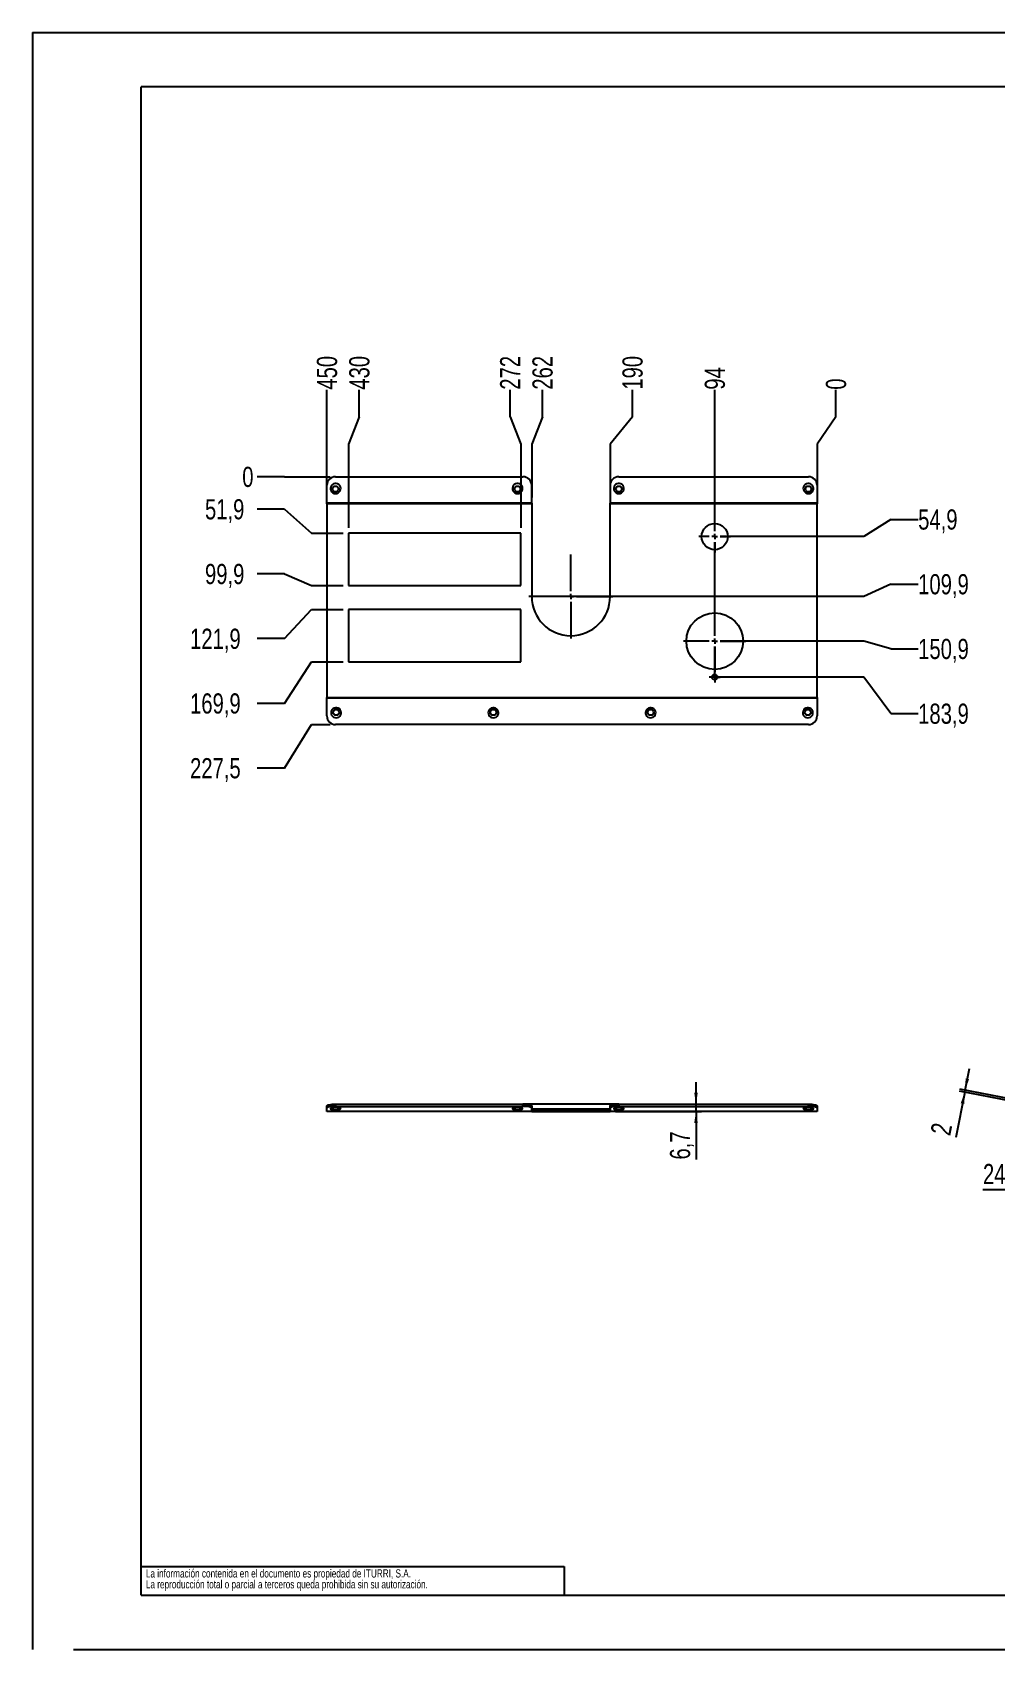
# Model space of a CAD drawing. Extents: x 0 to 888, y 0 to 679.
# Drawn here: x 0 to 176.8, y 0 to 297 of the extents above; entities that cross this region are included whole.
import ezdxf

# ---------------------------------------------------------------- set-up
doc = ezdxf.new("R2010")
doc.units = 0
doc.linetypes.add('SLD-CONTINUA', pattern=[0])
doc.layers.get('0').update_dxf_attribs({"linetype": 'CONTINUOUS'})
doc.layers.add('FORMATO', color=7, linetype='SLD-CONTINUA')
doc.layers.add('SLD-0', color=179, linetype='SLD-CONTINUA')
doc.styles.add('SLDTEXTSTYLE1', font='TXT', dxfattribs={"width": 0.75})
doc.styles.add('SLDTEXTSTYLE2', font='TXT', dxfattribs={"width": 0.666667})
doc.dimstyles.new('SLDDIMSTYLE0', dxfattribs={"dimtxt": 3.704167, "dimasz": 2.116667, "dimexe": 0, "dimexo": 0.0625, "dimgap": 0.926042, "dimtad": 0, "dimtih": 1, "dimtoh": 1, "dimdec": 0, "dimlfac": 5, "dimrnd": 1e-09, "dimdsep": 46, "dimtxsty": 'SLDTEXTSTYLE1', "dimblk1": 'NONE', "dimblk2": 'NONE', "dimsah": 1, "dimcen": 0.09, "dimadec": 0, "dimazin": 0, "dimtfac": 1, "dimtdec": 0, "dimtofl": 0, "dimtmove": 0, "dimatfit": 3, "dimldrblk": 'NONE', "dimfxl": 1, "dimtolj": 1, "dimtzin": 12, "dimarcsym": 0})
doc.dimstyles.new('SLDDIMSTYLE1', dxfattribs={"dimtxt": 3.704167, "dimasz": 2.116667, "dimexe": 0, "dimexo": 0.0625, "dimgap": 0.926042, "dimtad": 0, "dimtih": 1, "dimtoh": 1, "dimdec": 1, "dimlfac": 5, "dimrnd": 1e-09, "dimzin": 12, "dimdsep": 46, "dimtxsty": 'SLDTEXTSTYLE1', "dimblk1": 'NONE', "dimblk2": 'NONE', "dimsah": 1, "dimcen": 0.09, "dimadec": 0, "dimazin": 0, "dimtfac": 1, "dimtdec": 1, "dimtofl": 0, "dimtmove": 0, "dimatfit": 3, "dimldrblk": 'NONE', "dimfxl": 1, "dimtolj": 1, "dimtzin": 12, "dimarcsym": 0})
doc.dimstyles.new('SLDDIMSTYLE4', dxfattribs={"dimtxt": 3.704167, "dimasz": 2.116667, "dimexe": 0, "dimexo": 0.0625, "dimgap": 0.926042, "dimtad": 1, "dimdec": 1, "dimlfac": 5, "dimrnd": 1e-09, "dimzin": 12, "dimdsep": 46, "dimtxsty": 'SLDTEXTSTYLE1', "dimblk1": 'NONE', "dimblk2": 'NONE', "dimsah": 1, "dimcen": 0, "dimadec": 0, "dimazin": 0, "dimtfac": 1, "dimtdec": 1, "dimtofl": 0, "dimtmove": 0, "dimatfit": 3, "dimldrblk": 'NONE', "dimfxl": 1, "dimtolj": 1, "dimtzin": 12, "dimarcsym": 0})
doc.dimstyles.new('SLDDIMSTYLE6', dxfattribs={"dimtxt": 3.704167, "dimasz": 2.116667, "dimexe": 0, "dimexo": 0.0625, "dimgap": 0.926042, "dimtad": 1, "dimdec": 1, "dimlfac": 5, "dimrnd": 1e-09, "dimzin": 12, "dimdsep": 46, "dimtxsty": 'SLDTEXTSTYLE1', "dimsah": 1, "dimcen": 0.09, "dimadec": 0, "dimazin": 0, "dimtfac": 1, "dimtdec": 1, "dimtmove": 0, "dimatfit": 0, "dimfxl": 1, "dimtolj": 1, "dimtzin": 12, "dimarcsym": 0})

# ---------------------------------------------------------------- blocks, each defined once
blk = doc.blocks.new('SW_NOTE_0_3')
at = {"layer": 'SLD-0', "color": 0, "char_height": 1.5, "attachment_point": 1, "style": 'SLDTEXTSTYLE1'}
for s, insert in [('La información contenida en el documento es propiedad de ITURRI, S.A.', (0, 1.93)), ('La reproducción total o parcial a terceros queda prohibida sin su autorización.', (0, -0.07))]:
    blk.add_mtext(s, dxfattribs=dict(at, insert=insert))
blk = doc.blocks.new('SW_NOTE_0_7')
at = {"layer": 'SLD-0', "color": 0, "char_height": 1.5, "attachment_point": 1, "style": 'SLDTEXTSTYLE1'}
for s, insert in [('La información contenida en el documento es propiedad de ITURRI, S.A.', (0, 1.93)), ('La reproducción total o parcial a terceros queda prohibida sin su autorización.', (0, -0.07))]:
    blk.add_mtext(s, dxfattribs=dict(at, insert=insert))
blk = doc.blocks.new('_D')
at = {"layer": 'FORMATO', "transparency": 16777216}
for p, q in [((147.51, 226.38), (147.51, 231.38)), ((147.51, 226.38), (144.06, 221.38)), ((144.06, 221.38), (144.06, 211.55))]:
    blk.add_line(p, q, dxfattribs=at)
at = {"layer": 'FORMATO', "transparency": 16777216, "insert": (145.68, 231.38), "char_height": 3.7, "attachment_point": 1, "rotation": 90, "style": 'SLDTEXTSTYLE1'}
blk.add_mtext('0', dxfattribs=at)
blk = doc.blocks.new('_NONE')
blk = doc.blocks.new('_D_1')
at = {"layer": 'FORMATO', "color": 7, "transparency": 16777216}
blk.add_line((125.26, 205.4), (125.26, 231.38), dxfattribs=at)
at = {"layer": 'FORMATO', "color": 7, "transparency": 16777216, "insert": (123.43, 231.38), "char_height": 3.704, "attachment_point": 1, "rotation": 90, "style": 'SLDTEXTSTYLE1'}
blk.add_mtext('94', dxfattribs=at)
blk = doc.blocks.new('_D_2')
at = {"layer": 'FORMATO', "color": 7, "transparency": 16777216}
for p, q in [((110.15, 226.38), (110.15, 231.38)), ((110.15, 226.38), (106.06, 221.38)), ((106.06, 221.38), (106.06, 211.55))]:
    blk.add_line(p, q, dxfattribs=at)
at = {"layer": 'FORMATO', "color": 7, "transparency": 16777216, "insert": (108.32, 231.38), "char_height": 3.704, "attachment_point": 1, "rotation": 90, "style": 'SLDTEXTSTYLE1'}
blk.add_mtext('190', dxfattribs=at)
blk = doc.blocks.new('_D_3')
at = {"layer": 'FORMATO', "color": 7, "transparency": 16777216}
for p, q in [((93.63, 226.38), (93.63, 231.38)), ((93.63, 226.38), (91.66, 221.38)), ((91.66, 221.38), (91.66, 211.55))]:
    blk.add_line(p, q, dxfattribs=at)
at = {"layer": 'FORMATO', "color": 7, "transparency": 16777216, "insert": (91.8, 231.38), "char_height": 3.704, "attachment_point": 1, "rotation": 90, "style": 'SLDTEXTSTYLE1'}
blk.add_mtext('262', dxfattribs=at)
blk = doc.blocks.new('_D_4')
at = {"layer": 'FORMATO', "color": 7, "transparency": 16777216}
for p, q in [((87.69, 226.38), (87.69, 231.38)), ((87.69, 226.38), (89.66, 221.38)), ((89.66, 221.38), (89.66, 206))]:
    blk.add_line(p, q, dxfattribs=at)
at = {"layer": 'FORMATO', "color": 7, "transparency": 16777216, "insert": (85.86, 231.38), "char_height": 3.704, "attachment_point": 1, "rotation": 90, "style": 'SLDTEXTSTYLE1'}
blk.add_mtext('272', dxfattribs=at)
blk = doc.blocks.new('_D_5')
at = {"layer": 'FORMATO', "color": 7, "transparency": 16777216}
for p, q in [((60.01, 226.38), (60.01, 231.38)), ((60.01, 226.38), (58.06, 221.38)), ((58.06, 221.38), (58.06, 206))]:
    blk.add_line(p, q, dxfattribs=at)
at = {"layer": 'FORMATO', "color": 7, "transparency": 16777216, "insert": (58.17, 231.38), "char_height": 3.704, "attachment_point": 1, "rotation": 90, "style": 'SLDTEXTSTYLE1'}
blk.add_mtext('430', dxfattribs=at)
blk = doc.blocks.new('_D_6')
at = {"layer": 'FORMATO', "color": 7, "transparency": 16777216}
blk.add_line((54.06, 211.55), (54.06, 231.38), dxfattribs=at)
at = {"layer": 'FORMATO', "color": 7, "transparency": 16777216, "insert": (52.23, 231.38), "char_height": 3.704, "attachment_point": 1, "rotation": 90, "style": 'SLDTEXTSTYLE1'}
blk.add_mtext('450', dxfattribs=at)
blk = doc.blocks.new('_D_7')
at = {"layer": 'FORMATO', "transparency": 16777216}
for p, q in [((46.26, 215.38), (41.26, 215.38)), ((46.26, 215.38), (51.26, 215.38)), ((51.26, 215.38), (54.66, 215.38))]:
    blk.add_line(p, q, dxfattribs=at)
at = {"layer": 'FORMATO', "transparency": 16777216, "insert": (38.53, 217.22), "char_height": 3.7, "attachment_point": 1, "style": 'SLDTEXTSTYLE1'}
blk.add_mtext('0', dxfattribs=at)
blk = doc.blocks.new('_D_8')
at = {"layer": 'FORMATO', "color": 7, "transparency": 16777216}
for p, q in [((46.26, 209.44), (41.26, 209.44)), ((46.26, 209.44), (51.26, 205)), ((51.26, 205), (57.06, 205))]:
    blk.add_line(p, q, dxfattribs=at)
at = {"layer": 'FORMATO', "color": 7, "transparency": 16777216, "insert": (31.69, 211.27), "char_height": 3.704, "attachment_point": 1, "style": 'SLDTEXTSTYLE1'}
blk.add_mtext('51,9', dxfattribs=at)
blk = doc.blocks.new('_D_9')
at = {"layer": 'FORMATO', "color": 7, "transparency": 16777216}
for p, q in [((157.61, 207.56), (152.61, 204.4)), ((157.61, 207.56), (162.61, 207.56)), ((152.61, 204.4), (126.26, 204.4))]:
    blk.add_line(p, q, dxfattribs=at)
at = {"layer": 'FORMATO', "color": 7, "transparency": 16777216, "insert": (162.61, 209.39), "char_height": 3.704, "attachment_point": 1, "style": 'SLDTEXTSTYLE1'}
blk.add_mtext('54,9', dxfattribs=at)
blk = doc.blocks.new('_D_10')
at = {"layer": 'FORMATO', "color": 7, "transparency": 16777216}
for p, q in [((46.26, 197.55), (41.26, 197.55)), ((46.26, 197.55), (51.26, 195.4)), ((51.26, 195.4), (57.06, 195.4))]:
    blk.add_line(p, q, dxfattribs=at)
at = {"layer": 'FORMATO', "color": 7, "transparency": 16777216, "insert": (31.69, 199.38), "char_height": 3.704, "attachment_point": 1, "style": 'SLDTEXTSTYLE1'}
blk.add_mtext('99,9', dxfattribs=at)
blk = doc.blocks.new('_D_11')
at = {"layer": 'FORMATO', "color": 7, "transparency": 16777216}
for p, q in [((152.61, 193.4), (92.16, 193.4)), ((157.61, 195.67), (152.61, 193.4)), ((157.61, 195.67), (162.61, 195.67))]:
    blk.add_line(p, q, dxfattribs=at)
at = {"layer": 'FORMATO', "color": 7, "transparency": 16777216, "insert": (162.61, 197.5), "char_height": 3.704, "attachment_point": 1, "style": 'SLDTEXTSTYLE1'}
blk.add_mtext('109,9', dxfattribs=at)
blk = doc.blocks.new('_D_12')
at = {"layer": 'FORMATO', "color": 7, "transparency": 16777216}
for p, q in [((46.26, 185.66), (51.26, 191)), ((51.26, 191), (57.06, 191)), ((46.26, 185.66), (41.26, 185.66))]:
    blk.add_line(p, q, dxfattribs=at)
at = {"layer": 'FORMATO', "color": 7, "transparency": 16777216, "insert": (28.95, 187.49), "char_height": 3.704, "attachment_point": 1, "style": 'SLDTEXTSTYLE1'}
blk.add_mtext('121,9', dxfattribs=at)
blk = doc.blocks.new('_D_13')
at = {"layer": 'FORMATO', "color": 7, "transparency": 16777216}
for p, q in [((152.61, 185.2), (126.26, 185.2)), ((157.61, 183.78), (152.61, 185.2)), ((157.61, 183.78), (162.61, 183.78))]:
    blk.add_line(p, q, dxfattribs=at)
at = {"layer": 'FORMATO', "color": 7, "transparency": 16777216, "insert": (162.61, 185.62), "char_height": 3.704, "attachment_point": 1, "style": 'SLDTEXTSTYLE1'}
blk.add_mtext('150,9', dxfattribs=at)
blk = doc.blocks.new('_D_14')
at = {"layer": 'FORMATO', "color": 7, "transparency": 16777216}
for p, q in [((46.26, 173.77), (51.26, 181.4)), ((51.26, 181.4), (57.06, 181.4)), ((46.26, 173.77), (41.26, 173.77))]:
    blk.add_line(p, q, dxfattribs=at)
at = {"layer": 'FORMATO', "color": 7, "transparency": 16777216, "insert": (28.95, 175.61), "char_height": 3.704, "attachment_point": 1, "style": 'SLDTEXTSTYLE1'}
blk.add_mtext('169,9', dxfattribs=at)
blk = doc.blocks.new('_D_15')
at = {"layer": 'FORMATO', "color": 7, "transparency": 16777216}
for p, q in [((152.61, 178.6), (125.26, 178.6)), ((157.61, 171.9), (152.61, 178.6)), ((157.61, 171.9), (162.61, 171.9))]:
    blk.add_line(p, q, dxfattribs=at)
at = {"layer": 'FORMATO', "color": 7, "transparency": 16777216, "insert": (162.61, 173.73), "char_height": 3.704, "attachment_point": 1, "style": 'SLDTEXTSTYLE1'}
blk.add_mtext('183,9', dxfattribs=at)
blk = doc.blocks.new('_D_16')
at = {"layer": 'FORMATO', "color": 7, "transparency": 16777216}
for p, q in [((46.26, 161.89), (51.26, 169.88)), ((51.26, 169.88), (54.66, 169.88)), ((46.26, 161.89), (41.26, 161.89))]:
    blk.add_line(p, q, dxfattribs=at)
at = {"layer": 'FORMATO', "color": 7, "transparency": 16777216, "insert": (28.95, 163.72), "char_height": 3.704, "attachment_point": 1, "style": 'SLDTEXTSTYLE1'}
blk.add_mtext('227,5', dxfattribs=at)
blk = doc.blocks.new('SW_CENTERMARKSYMBOL_0')
at = {"layer": 'FORMATO', "color": 0}
for p, q in [((0, 1), (0, 7.7)), ((-1, 0), (-7.7, 0)), ((0, 0), (-0.5, 0)), ((0, 0), (0, 0.5)), ((0, 0), (0, -0.5)), ((0, 0), (0.5, 0)), ((1, 0), (7.7, 0)), ((0, -1), (0, -7.7))]:
    blk.add_line(p, q, dxfattribs=at)
blk = doc.blocks.new('SW_CENTERMARKSYMBOL_1')
at = {"layer": 'FORMATO', "color": 0}
for p, q in [((-1, 0), (-2.9, 0)), ((0, 0), (-0.5, 0)), ((0, 1), (0, 2.9)), ((0, 0), (0, 0.5)), ((0, 0), (0, -0.5)), ((0, 0), (0.5, 0)), ((1, 0), (2.9, 0)), ((0, -1), (0, -2.9))]:
    blk.add_line(p, q, dxfattribs=at)
blk = doc.blocks.new('SW_CENTERMARKSYMBOL_2')
at = {"layer": 'FORMATO', "color": 0}
for p, q in [((0, 1), (0, 5.7)), ((-1, 0), (-5.7, 0)), ((0, 0), (-0.5, 0)), ((0, 0), (0, 0.5)), ((0, 0), (0, -0.5)), ((0, 0), (0.5, 0)), ((1, 0), (5.7, 0)), ((0, -1), (0, -5.7))]:
    blk.add_line(p, q, dxfattribs=at)
blk = doc.blocks.new('SW_CENTERMARKSYMBOL_3')
at = {"layer": 'FORMATO', "color": 0}
for p, q in [((-0.5, 0), (-1, 0)), ((0, 0), (-0.5, 0)), ((0, 0.5), (0, 1)), ((0, 0), (0, 0.5)), ((0, 0), (0, -0.5)), ((0, 0), (0.5, 0)), ((0.5, 0), (1, 0)), ((0, -0.5), (0, -1))]:
    blk.add_line(p, q, dxfattribs=at)
blk = doc.blocks.new('SW_CENTERMARKSYMBOL_4')
at = {"layer": 'FORMATO', "color": 0}
for p, q in [((-1, 0), (-2.9, 0)), ((0, 0), (-0.5, 0)), ((0, 1), (0, 2.9)), ((0, 0), (0, 0.5)), ((0, 0), (0, -0.5)), ((0, 0), (0.5, 0)), ((1, 0), (2.9, 0)), ((0, -18.2), (0, -1)), ((-1, -19.2), (-5.7, -19.2)), ((0, -19.2), (-0.5, -19.2)), ((0, -19.2), (0, -18.7)), ((0, -19.2), (0, -19.7)), ((0, -19.2), (0.5, -19.2)), ((0, -24.8), (0, -20.2)), ((1, -19.2), (5.7, -19.2)), ((-0.5, -25.8), (-1, -25.8)), ((0, -25.8), (-0.5, -25.8)), ((0, -25.8), (0, -25.3)), ((0, -25.8), (0, -26.3)), ((0, -25.8), (0.5, -25.8)), ((0, -26.3), (0, -26.8)), ((0.5, -25.8), (1, -25.8))]:
    blk.add_line(p, q, dxfattribs=at)
blk = doc.blocks.new('_D_45')
at = {"layer": 'FORMATO', "color": 7, "transparency": 16777216, "char_height": 3.704, "attachment_point": 1, "rotation": 54.2232}
for s, insert, style in [('x 6', (240.19, 128.46), 'SLDTEXTSTYLE2'), ('R8', (236.03, 122.68), 'SLDTEXTSTYLE1')]:
    blk.add_mtext(s, dxfattribs=dict(at, insert=insert, style=style))
blk = doc.blocks.new('_D_49')
at = {"layer": 'FORMATO', "color": 7, "transparency": 16777216}
for p, q in [((121.83, 100.16), (121.83, 104.23)), ((107.06, 98.82), (122.83, 98.82)), ((121.83, 98.82), (121.83, 100.16)), ((121.83, 98.82), (121.83, 90))]:
    blk.add_line(p, q, dxfattribs=at)
for points in [[(121.83, 100.16), (122.15, 102.28), (121.5, 102.28)], [(121.83, 98.82), (121.5, 96.7), (122.15, 96.7)]]:
    blk.add_solid(points, dxfattribs=at)
at = {"layer": 'FORMATO', "color": 7, "transparency": 16777216, "insert": (117.05, 90), "char_height": 3.704, "attachment_point": 1, "rotation": 90, "style": 'SLDTEXTSTYLE1'}
blk.add_mtext('6,7', dxfattribs=at)
blk = doc.blocks.new('_D_50')
at = {"layer": 'FORMATO', "color": 7, "transparency": 16777216}
for p, q in [((184.49, 98.77), (184.49, 83.42)), ((189.39, 97.82), (189.39, 83.42)), ((184.49, 84.42), (174.51, 84.42)), ((189.39, 84.42), (184.49, 84.42))]:
    blk.add_line(p, q, dxfattribs=at)
for points in [[(184.49, 84.42), (186.6, 84.09), (186.6, 84.74)], [(189.39, 84.42), (187.28, 84.74), (187.28, 84.09)]]:
    blk.add_solid(points, dxfattribs=at)
at = {"layer": 'FORMATO', "color": 7, "transparency": 16777216, "insert": (174.51, 89.19), "char_height": 3.704, "attachment_point": 1, "style": 'SLDTEXTSTYLE1'}
blk.add_mtext('24,5', dxfattribs=at)
blk = doc.blocks.new('_D_53')
at = {"layer": 'FORMATO', "color": 7, "transparency": 16777216}
for p, q in [((171.23, 102.76), (172.01, 106.75)), ((171.15, 102.36), (169.53, 94.02)), ((183.5, 99.96), (170.17, 102.55)), ((183.58, 100.36), (170.25, 102.95)), ((171.15, 102.36), (171.23, 102.76))]:
    blk.add_line(p, q, dxfattribs=at)
for points in [[(171.23, 102.76), (171.95, 104.77), (171.32, 104.9)], [(171.15, 102.36), (170.43, 100.35), (171.07, 100.22)]]:
    blk.add_solid(points, dxfattribs=at)
at = {"layer": 'FORMATO', "color": 7, "transparency": 16777216, "insert": (164.85, 94.93), "char_height": 3.7, "attachment_point": 1, "rotation": 79, "style": 'SLDTEXTSTYLE1'}
blk.add_mtext('2', dxfattribs=at)

msp = doc.modelspace()

# ---------------------------------------------------------------- linework, layer by layer
at = {"color": 7, "linetype": 'SLD-CONTINUA'}
for p, q in [((0, 297), (420, 297)), ((0, 297), (0, -0.001349)), ((410, 287), (20, 287)), ((20, 10), (20, 287)), ((55.661529, 215.384597), (90.061529, 215.384597)), ((107.661529, 215.384597), (142.461529, 215.384597)), ((54.061529, 210.552077), (54.061529, 213.813994)), ((91.661529, 210.552077), (91.661529, 213.813994)), ((106.061529, 213.813994), (106.061529, 210.552077)), ((144.061529, 213.813994), (144.061529, 210.552077)), ((54.061529, 210.39943), (54.061529, 210.552077)), ((91.661529, 210.552077), (54.061529, 210.552077)), ((54.061529, 210.39943), (54.061529, 174.869136)), ((91.661529, 210.39943), (54.061529, 210.39943)), ((91.661529, 210.552077), (91.661529, 210.39943)), ((91.661529, 210.39943), (91.661529, 193.39943)), ((144.061529, 210.552077), (106.061529, 210.552077)), ((106.061529, 210.39943), (106.061529, 210.552077)), ((144.061529, 210.39943), (106.061529, 210.39943)), ((106.061529, 193.39943), (106.061529, 210.39943)), ((144.061529, 210.552077), (144.061529, 210.39943)), ((144.061529, 174.869136), (144.061529, 210.39943)), ((89.661529, 204.99943), (58.061529, 204.99943)), ((58.061529, 204.99943), (58.061529, 195.39943)), ((89.661529, 195.39943), (89.661529, 204.99943)), ((58.061529, 195.39943), (89.661529, 195.39943)), ((89.661529, 190.99943), (58.061529, 190.99943)), ((58.061529, 190.99943), (58.061529, 181.39943)), ((89.661529, 181.39943), (89.661529, 190.99943)), ((58.061529, 181.39943), (89.661529, 181.39943)), ((54.061529, 174.869136), (144.061529, 174.869136)), ((54.061529, 174.716488), (54.061529, 174.869136)), ((144.061529, 174.716488), (54.061529, 174.716488)), ((54.061529, 171.454572), (54.061529, 174.716488)), ((144.061529, 174.869136), (144.061529, 174.716488)), ((144.061529, 174.716488), (144.061529, 171.454572)), ((142.461529, 169.883968), (55.661529, 169.883968)), ((54.061529, 99.466276), (54.061529, 99.858927)), ((54.061529, 98.832223), (54.061529, 99.466276)), ((91.661529, 98.832223), (54.061529, 98.832223)), ((54.061529, 98.817525), (54.061529, 98.832223)), ((91.661529, 98.817525), (54.061529, 98.817525)), ((55.661529, 100.164221), (55.661529, 99.77157)), ((55.661529, 100.164221), (90.061529, 100.164221)), ((55.661529, 99.77157), (90.061529, 99.77157)), ((90.061529, 99.77157), (90.061529, 100.164221)), ((107.661529, 100.164221), (90.061529, 100.164221)), ((91.661529, 99.858927), (91.661529, 99.466276)), ((91.661529, 98.832223), (91.661529, 99.466276)), ((106.061529, 99.224874), (91.661529, 99.224874)), ((91.661529, 99.217525), (106.061529, 99.217525)), ((91.661529, 98.832223), (91.661529, 98.817525)), ((91.661529, 98.817525), (106.061529, 98.817525)), ((106.061529, 99.466276), (106.061529, 99.858927)), ((106.061529, 99.466276), (106.061529, 98.832223)), ((144.061529, 98.832223), (106.061529, 98.832223)), ((106.061529, 98.817525), (106.061529, 98.832223)), ((144.061529, 98.817525), (106.061529, 98.817525)), ((107.661529, 100.164221), (107.661529, 99.77157)), ((107.661529, 100.164221), (142.461529, 100.164221)), ((107.661529, 99.77157), (142.461529, 99.77157)), ((142.461529, 99.77157), (142.461529, 100.164221)), ((144.061529, 99.858927), (144.061529, 99.466276)), ((144.061529, 99.466276), (144.061529, 98.832223)), ((144.061529, 98.832223), (144.061529, 98.817525)), ((20, 10), (410, 10)), ((7.530618, 0), (420, 0))]:
    msp.add_line(p, q, dxfattribs=at)
at = {"color": 7, "linetype": 'SLD-CONTINUA', "flags": 128}
for points in [[(55.661529, 212.302288), (55.915138, 212.336505), (56.149938, 212.436619), (56.348514, 212.595205), (56.496141, 212.800502), (56.581868, 213.037282), (56.599337, 213.287987), (56.547254, 213.534021), (56.42948, 213.757137), (56.254751, 213.940789), (56.036026, 214.071355), (55.789525, 214.139152), (55.533532, 214.139152), (55.287032, 214.071355), (55.068306, 213.940789), (54.893577, 213.757137), (54.775803, 213.534021), (54.72372, 213.287987), (54.74119, 213.037282), (54.826917, 212.800502), (54.974543, 212.595205), (55.17312, 212.436619), (55.40792, 212.336505), (55.661529, 212.302288)], [(89.061529, 212.302288), (89.315138, 212.336505), (89.549938, 212.436619), (89.748514, 212.595205), (89.896141, 212.800502), (89.981868, 213.037282), (89.999337, 213.287987), (89.947254, 213.534021), (89.82948, 213.757137), (89.654751, 213.940789), (89.436026, 214.071355), (89.189525, 214.139152), (88.933532, 214.139152), (88.687032, 214.071355), (88.468306, 213.940789), (88.293577, 213.757137), (88.175803, 213.534021), (88.12372, 213.287987), (88.14119, 213.037282), (88.226917, 212.800502), (88.374543, 212.595205), (88.57312, 212.436619), (88.80792, 212.336505), (89.061529, 212.302288)], [(107.661529, 212.302288), (107.915138, 212.336505), (108.149938, 212.436619), (108.348514, 212.595205), (108.496141, 212.800502), (108.581868, 213.037282), (108.599337, 213.287987), (108.547254, 213.534021), (108.42948, 213.757137), (108.254751, 213.940789), (108.036026, 214.071355), (107.789525, 214.139152), (107.533532, 214.139152), (107.287032, 214.071355), (107.068306, 213.940789), (106.893577, 213.757137), (106.775803, 213.534021), (106.72372, 213.287987), (106.74119, 213.037282), (106.826917, 212.800502), (106.974543, 212.595205), (107.17312, 212.436619), (107.40792, 212.336505), (107.661529, 212.302288)], [(142.461529, 212.302288), (142.715138, 212.336505), (142.949938, 212.436619), (143.148514, 212.595205), (143.296141, 212.800502), (143.381868, 213.037282), (143.399337, 213.287987), (143.347254, 213.534021), (143.22948, 213.757137), (143.054751, 213.940789), (142.836026, 214.071355), (142.589525, 214.139152), (142.333532, 214.139152), (142.087032, 214.071355), (141.868306, 213.940789), (141.693577, 213.757137), (141.575803, 213.534021), (141.52372, 213.287987), (141.54119, 213.037282), (141.626917, 212.800502), (141.774543, 212.595205), (141.97312, 212.436619), (142.20792, 212.336505), (142.461529, 212.302288)], [(55.761529, 171.120819), (56.015138, 171.155036), (56.249938, 171.25515), (56.448514, 171.413736), (56.596141, 171.619033), (56.681868, 171.855813), (56.699337, 172.106518), (56.647254, 172.352552), (56.52948, 172.575668), (56.354751, 172.75932), (56.136026, 172.889886), (55.889525, 172.957683), (55.633532, 172.957683), (55.387032, 172.889886), (55.168306, 172.75932), (54.993577, 172.575668), (54.875803, 172.352552), (54.82372, 172.106518), (54.84119, 171.855813), (54.926917, 171.619033), (55.074543, 171.413736), (55.27312, 171.25515), (55.50792, 171.155036), (55.761529, 171.120819)], [(84.628195, 171.120819), (84.881804, 171.155036), (85.116604, 171.25515), (85.315181, 171.413736), (85.462807, 171.619033), (85.548534, 171.855813), (85.566004, 172.106518), (85.513921, 172.352552), (85.396147, 172.575668), (85.221418, 172.75932), (85.002692, 172.889886), (84.756192, 172.957683), (84.500199, 172.957683), (84.253698, 172.889886), (84.034973, 172.75932), (83.860244, 172.575668), (83.74247, 172.352552), (83.690387, 172.106518), (83.707856, 171.855813), (83.793583, 171.619033), (83.94121, 171.413736), (84.139786, 171.25515), (84.374586, 171.155036), (84.628195, 171.120819)], [(113.494862, 171.120819), (113.748471, 171.155036), (113.983271, 171.25515), (114.181848, 171.413736), (114.329474, 171.619033), (114.415201, 171.855813), (114.432671, 172.106518), (114.380587, 172.352552), (114.262814, 172.575668), (114.088085, 172.75932), (113.869359, 172.889886), (113.622859, 172.957683), (113.366865, 172.957683), (113.120365, 172.889886), (112.901639, 172.75932), (112.72691, 172.575668), (112.609137, 172.352552), (112.557053, 172.106518), (112.574523, 171.855813), (112.66025, 171.619033), (112.807876, 171.413736), (113.006453, 171.25515), (113.241253, 171.155036), (113.494862, 171.120819)], [(142.361529, 171.120819), (142.615138, 171.155036), (142.849938, 171.25515), (143.048514, 171.413736), (143.196141, 171.619033), (143.281868, 171.855813), (143.299337, 172.106518), (143.247254, 172.352552), (143.12948, 172.575668), (142.954751, 172.75932), (142.736026, 172.889886), (142.489525, 172.957683), (142.233532, 172.957683), (141.987032, 172.889886), (141.768306, 172.75932), (141.593577, 172.575668), (141.475803, 172.352552), (141.42372, 172.106518), (141.44119, 171.855813), (141.526917, 171.619033), (141.674543, 171.413736), (141.87312, 171.25515), (142.10792, 171.155036), (142.361529, 171.120819)], [(54.061529, 99.858927), (54.092272, 99.918487), (54.183321, 99.975758), (54.331177, 100.028539), (54.530158, 100.074802), (54.772616, 100.11277), (55.049235, 100.140982), (55.349384, 100.158355), (55.661529, 100.164221)], [(55.661529, 99.77157), (55.349384, 99.765704), (55.049235, 99.748331), (54.772616, 99.720119), (54.530158, 99.682151), (54.331177, 99.635888), (54.183321, 99.583107), (54.092272, 99.525836), (54.061529, 99.466276)], [(55.661529, 99.17243), (55.915138, 99.179081), (56.149938, 99.198541), (56.348514, 99.229367), (56.496141, 99.269273), (56.581868, 99.315298), (56.599337, 99.36403), (56.547254, 99.411854), (56.42948, 99.455224), (56.254751, 99.490922), (56.036026, 99.516302), (55.789525, 99.52948), (55.533532, 99.52948), (55.287032, 99.516302), (55.068306, 99.490922), (54.893577, 99.455224), (54.775803, 99.411854), (54.72372, 99.36403), (54.74119, 99.315298), (54.826917, 99.269273), (54.974543, 99.229367), (55.17312, 99.198541), (55.40792, 99.179081), (55.661529, 99.17243)], [(89.061529, 99.17243), (89.315138, 99.179081), (89.549938, 99.198541), (89.748514, 99.229367), (89.896141, 99.269273), (89.981868, 99.315298), (89.999337, 99.36403), (89.947254, 99.411854), (89.82948, 99.455224), (89.654751, 99.490922), (89.436026, 99.516302), (89.189525, 99.52948), (88.933532, 99.52948), (88.687032, 99.516302), (88.468306, 99.490922), (88.293577, 99.455224), (88.175803, 99.411854), (88.12372, 99.36403), (88.14119, 99.315298), (88.226917, 99.269273), (88.374543, 99.229367), (88.57312, 99.198541), (88.80792, 99.179081), (89.061529, 99.17243)], [(90.061529, 100.164221), (90.373673, 100.158355), (90.673822, 100.140982), (90.950441, 100.11277), (91.1929, 100.074802), (91.39188, 100.028539), (91.539736, 99.975758), (91.630785, 99.918487), (91.661529, 99.858927)], [(91.661529, 99.466276), (91.630785, 99.525836), (91.539736, 99.583107), (91.39188, 99.635888), (91.1929, 99.682151), (90.950441, 99.720119), (90.673822, 99.748331), (90.373673, 99.765704), (90.061529, 99.77157)], [(106.061529, 99.858927), (106.092272, 99.918487), (106.183321, 99.975758), (106.331177, 100.028539), (106.530158, 100.074802), (106.772616, 100.11277), (107.049235, 100.140982), (107.349384, 100.158355), (107.661529, 100.164221)], [(107.661529, 99.77157), (107.349384, 99.765704), (107.049235, 99.748331), (106.772616, 99.720119), (106.530158, 99.682151), (106.331177, 99.635888), (106.183321, 99.583107), (106.092272, 99.525836), (106.061529, 99.466276)], [(107.661529, 99.17243), (107.915138, 99.179081), (108.149938, 99.198541), (108.348514, 99.229367), (108.496141, 99.269273), (108.581868, 99.315298), (108.599337, 99.36403), (108.547254, 99.411854), (108.42948, 99.455224), (108.254751, 99.490922), (108.036026, 99.516302), (107.789525, 99.52948), (107.533532, 99.52948), (107.287032, 99.516302), (107.068306, 99.490922), (106.893577, 99.455224), (106.775803, 99.411854), (106.72372, 99.36403), (106.74119, 99.315298), (106.826917, 99.269273), (106.974543, 99.229367), (107.17312, 99.198541), (107.40792, 99.179081), (107.661529, 99.17243)], [(142.461529, 99.17243), (142.715138, 99.179081), (142.949938, 99.198541), (143.148514, 99.229367), (143.296141, 99.269273), (143.381868, 99.315298), (143.399337, 99.36403), (143.347254, 99.411854), (143.22948, 99.455224), (143.054751, 99.490922), (142.836026, 99.516302), (142.589525, 99.52948), (142.333532, 99.52948), (142.087032, 99.516302), (141.868306, 99.490922), (141.693577, 99.455224), (141.575803, 99.411854), (141.52372, 99.36403), (141.54119, 99.315298), (141.626917, 99.269273), (141.774543, 99.229367), (141.97312, 99.198541), (142.20792, 99.179081), (142.461529, 99.17243)], [(142.461529, 100.164221), (142.773673, 100.158355), (143.073822, 100.140982), (143.350441, 100.11277), (143.5929, 100.074802), (143.79188, 100.028539), (143.939736, 99.975758), (144.030785, 99.918487), (144.061529, 99.858927)], [(144.061529, 99.466276), (144.030785, 99.525836), (143.939736, 99.583107), (143.79188, 99.635888), (143.5929, 99.682151), (143.350441, 99.720119), (143.073822, 99.748331), (142.773673, 99.765704), (142.461529, 99.77157)]]:
    msp.add_lwpolyline(points, dxfattribs=at)
at = {"color": 7, "linetype": 'SLD-CONTINUA'}
for centre, radius in [((55.65926, 213.141704), 0.537073), ((89.05926, 213.141704), 0.537073), ((107.65926, 213.141704), 0.537073), ((142.45926, 213.141704), 0.537073), ((125.261529, 204.39943), 2.4), ((125.261529, 185.19943), 5.2), ((125.261529, 178.59943), 0.5), ((55.75926, 172.126862), 0.537073), ((84.625927, 172.126862), 0.537073), ((113.492594, 172.126862), 0.537073), ((142.35926, 172.126862), 0.537073)]:
    msp.add_circle(centre, radius, dxfattribs=at)
for centre, radius, start, end in [((55.646965, 213.799158), 1.585506, 89.47371804, 179.4638675), ((90.076092, 213.799158), 1.585506, 0.5361325, 90.52628196), ((107.646965, 213.799158), 1.585506, 89.47371804, 179.4638675), ((142.476092, 213.799158), 1.585506, 0.5361325, 90.52628196), ((98.861529, 193.39943), 7.2, 180, 0), ((55.646965, 171.469408), 1.585506, 180.5361325, 270.52628196), ((142.476092, 171.469408), 1.585506, 269.47371804, 359.4638675)]:
    msp.add_arc(centre, radius, start, end, dxfattribs=at)
at = {"layer": 'SLD-0'}
for p, q in [((20.002218, 15.245155), (97.628673, 15.245155)), ((97.628673, 15.245155), (97.628673, 10))]:
    msp.add_line(p, q, dxfattribs=at)

# ---------------------------------------------------------------- block references
at = {"layer": 'FORMATO', "color": 7}
for name, p in [('SW_CENTERMARKSYMBOL_4', (125.261529, 204.39943)), ('SW_CENTERMARKSYMBOL_1', (125.261529, 204.39943)), ('SW_CENTERMARKSYMBOL_0', (98.861529, 193.39943)), ('SW_CENTERMARKSYMBOL_2', (125.261529, 185.19943)), ('SW_CENTERMARKSYMBOL_3', (125.261529, 178.59943))]:
    msp.add_blockref(name, p, dxfattribs=at)
at = {"layer": 'SLD-0'}
for name in ['SW_NOTE_0_3', 'SW_NOTE_0_7']:
    msp.add_blockref(name, (20.837834, 12.819204), dxfattribs=at)

# ---------------------------------------------------------------- dimensions: what is measured, and where the dimension line sits
at = {"layer": 'FORMATO', "color": 7}
for feature_location, offset, dtype, origin, picture, middle in [((54.061529, 210.552077), (0, 20.83252), 1, (144.061529, 210.552077), '_D_6', (54.061529, 235.490049)), ((58.061529, 204.99943), (1.944364, 26.385167), 1, (144.061529, 210.552077), '_D_5', (60.005893, 235.490049)), ((89.661529, 204.99943), (-1.972182, 26.385167), 1, (144.061529, 210.552077), '_D_4', (87.689346, 235.490049)), ((91.661529, 210.552077), (1.972182, 20.83252), 1, (144.061529, 210.552077), '_D_3', (93.633711, 235.490049)), ((106.061529, 210.552077), (4.090239, 20.83252), 1, (144.061529, 210.552077), '_D_2', (110.151768, 235.490049)), ((125.261529, 204.39943), (0, 26.985167), 1, (144.061529, 210.552077), '_D_1', (125.261529, 234.121565)), ((58.061529, 190.99943), (-16.797544, -5.336655), 0, (55.661529, 215.384597), '_D_12', (35.107522, 185.662775)), ((58.061529, 181.39943), (-16.797544, -7.625384), 0, (55.661529, 215.384597), '_D_14', (35.107522, 173.774046)), ((55.661529, 169.883968), (-14.397544, -7.998651), 0, (55.661529, 215.384597), '_D_16', (35.107522, 161.885317)), ((58.061529, 204.99943), (-16.797544, 4.440803), 0, (55.661529, 215.384597), '_D_8', (36.476006, 209.440233)), ((58.061529, 195.39943), (-16.797544, 2.152074), 0, (55.661529, 215.384597), '_D_10', (36.476006, 197.551504)), ((125.261529, 204.39943), (37.346138, 3.162077), 0, (55.661529, 215.384597), '_D_9', (167.395645, 207.561507)), ((91.161529, 193.39943), (71.446138, 2.273348), 0, (55.661529, 215.384597), '_D_11', (168.764129, 195.672778)), ((125.261529, 185.19943), (37.346138, -1.41538), 0, (55.661529, 215.384597), '_D_13', (168.764129, 183.784049)), ((124.261529, 178.59943), (38.346138, -6.704109), 0, (55.661529, 215.384597), '_D_15', (168.764129, 171.895321))]:
    dim = msp.add_ordinate_dim(feature_location=feature_location, offset=offset, dtype=dtype, origin=origin, dimstyle='SLDDIMSTYLE1', dxfattribs=at)
    dim.commit()
    dim.dimension.update_dxf_attribs({"geometry": picture, "text_midpoint": middle})
at = {"layer": 'FORMATO'}
for feature_location, offset, dtype, origin, picture, middle in [((144.0615286751, 210.5520770688), (3.4503493731, 20.8325199595), 1, (144.0615286751, 210.5520770688), '_D', (147.5118780482, 232.7530807896)), ((55.6615286751, 215.3845970283), (-14.397544021, 0), 0, (55.6615286751, 215.3845970283), '_D_7', (39.8955008928, 215.3845970283))]:
    dim = msp.add_ordinate_dim(feature_location=feature_location, offset=offset, dtype=dtype, origin=origin, dimstyle='SLDDIMSTYLE0', dxfattribs=at)
    dim.commit()
    dim.dimension.update_dxf_attribs({"geometry": picture, "text_midpoint": middle})
at = {"layer": 'FORMATO', "color": 7}
dim = msp.add_radius_dim(center=(255.892179, 142.136288), mpoint=(0, 0), text='<> x 6', dimstyle='SLDDIMSTYLE4', dxfattribs=at)
dim.commit()
dim.dimension.update_dxf_attribs({"geometry": '_D_45', "text_midpoint": (243.711512, 125.232975), "dimtype": 164})
for base, p1, p2, angle, picture, middle in [((121.826665, 100.164221), (106.061529, 98.817525), (142.461529, 100.164221), 90, '_D_49', (121.826665, 93.418969)), ((171.230797, 102.755622), (184.486077, 99.77157), (184.562401, 100.164221), 79, '_D_53', (169.79339, 95.360809))]:
    dim = msp.add_linear_dim(base=base, p1=p1, p2=p2, angle=angle, dimstyle='SLDDIMSTYLE6', dxfattribs=at)
    dim.commit()
    dim.dimension.update_dxf_attribs({"geometry": picture, "text_midpoint": middle, "dimtype": 160})
dim = msp.add_linear_dim(base=(184.486077, 84.41634), p1=(189.394213, 98.817525), p2=(184.486077, 99.77157), dimstyle='SLDDIMSTYLE6', dxfattribs=at)
dim.commit()
dim.dimension.update_dxf_attribs({"geometry": '_D_50', "text_midpoint": (179.297959, 84.41634), "dimtype": 160})

doc.saveas('drawing.dxf')
